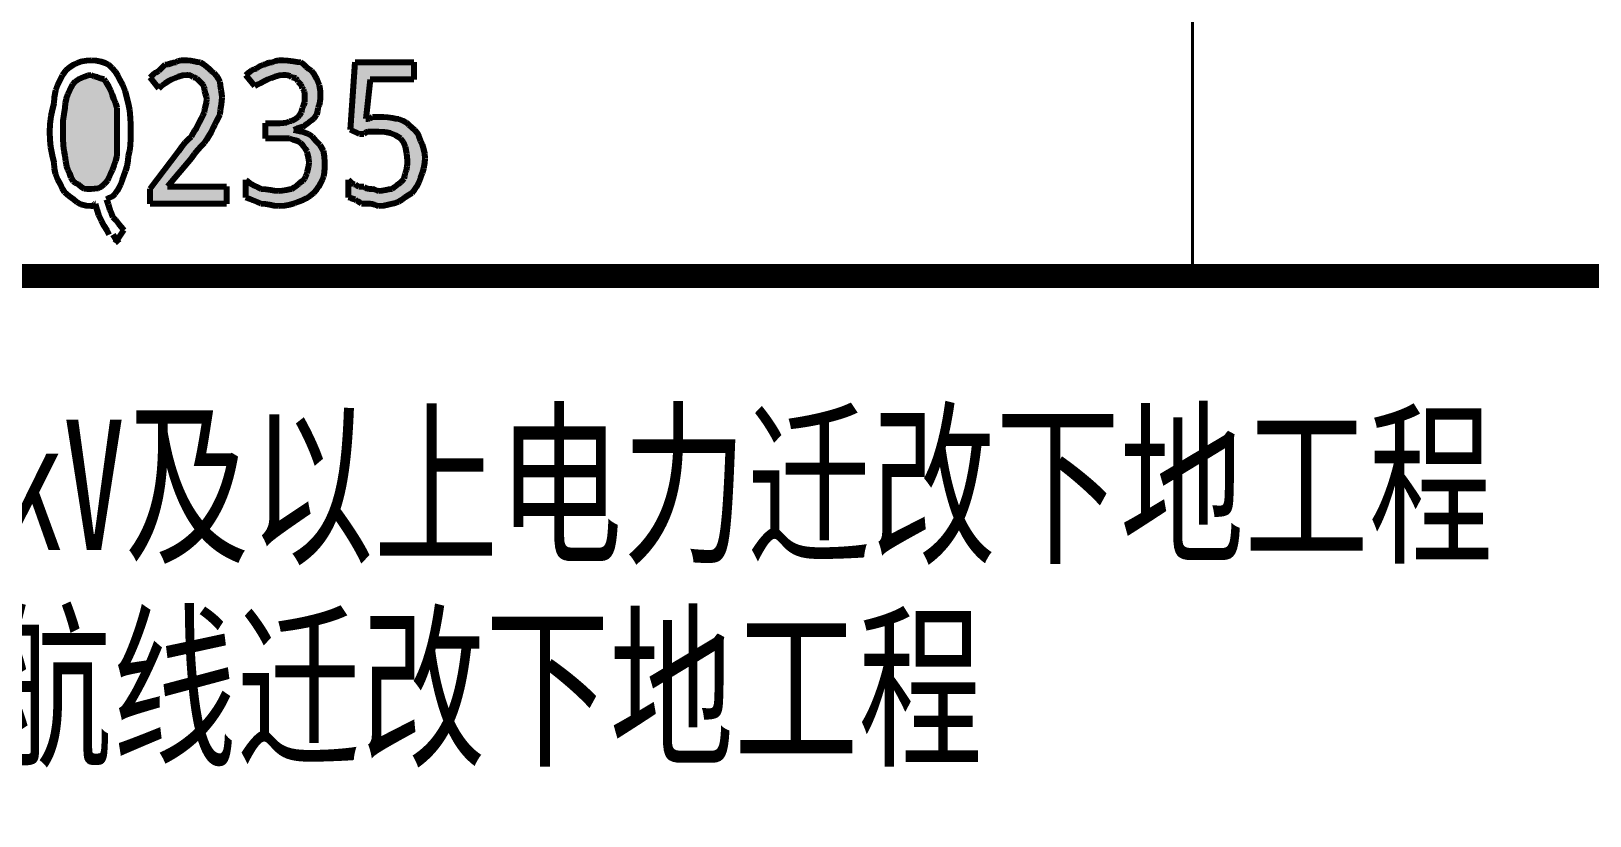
# Model space of a CAD drawing. Extents: x 457 to 4918, y -67 to 391.
# Drawn here: x 3588.83 to 3621.14, y -33.38 to -17.12 of the extents above; entities that cross this region are included whole.
import ezdxf

# ---------------------------------------------------------------- set-up
doc = ezdxf.new("R2010")
doc.units = 0
doc.header["$LTSCALE"] = 40
doc.header["$MEASUREMENT"] = 0
doc.layers.get('0').update_dxf_attribs({"linetype": 'CONTINUOUS'})
for name, color, linetype in [('at_Entity', 7, 'CONTINUOUS'), ('at_Solid', 7, 'CONTINUOUS'), ('图框', 7, 'CONTINUOUS')]:
    doc.layers.add(name, color=color, linetype=linetype)
doc.styles.add('宋体', font='', dxfattribs={"height": 3.75})
doc.styles.get('宋体').set_extended_font_data('宋体')

msp = doc.modelspace()

# ---------------------------------------------------------------- hatches: boundary and pattern name
at = {"layer": 'at_Solid'}
for points in [[(3592.875, -20.699), (3591.293, -20.699), (3591.293, -20.383), (3591.881, -19.614), (3591.948, -19.52), (3592.025, -19.427), (3592.086, -19.364), (3592.152, -19.298), (3592.186, -19.237), (3592.224, -19.177), (3592.255, -19.131), (3592.287, -19.072), (3592.321, -19.004), (3592.36, -18.928), (3592.39, -18.866), (3592.423, -18.801), (3592.43, -18.733), (3592.447, -18.657), (3592.462, -18.595), (3592.468, -18.53), (3592.461, -18.469), (3592.445, -18.409), (3592.43, -18.362), (3592.423, -18.304), (3592.415, -18.27), (3592.394, -18.231), (3592.365, -18.201), (3592.333, -18.168), (3592.299, -18.135), (3592.261, -18.102), (3592.23, -18.084), (3592.197, -18.078), (3592.163, -18.051), (3592.125, -18.035), (3592.094, -18.032), (3592.061, -18.032), (3591.968, -18.04), (3591.875, -18.062), (3591.811, -18.09), (3591.745, -18.123), (3591.677, -18.157), (3591.601, -18.201), (3591.539, -18.245), (3591.474, -18.304), (3591.293, -18.078), (3591.328, -18.044), (3591.371, -18.005), (3591.415, -17.975), (3591.474, -17.942), (3591.508, -17.908), (3591.546, -17.87), (3591.577, -17.839), (3591.609, -17.806), (3591.67, -17.799), (3591.73, -17.783), (3591.777, -17.768), (3591.835, -17.761), (3591.877, -17.735), (3591.937, -17.718), (3591.996, -17.716), (3592.061, -17.716), (3592.129, -17.723), (3592.206, -17.739), (3592.267, -17.754), (3592.333, -17.761), (3592.4, -17.802), (3592.471, -17.857), (3592.519, -17.902), (3592.559, -17.942), (3592.619, -17.984), (3592.674, -18.043), (3592.707, -18.102), (3592.74, -18.168), (3592.747, -18.243), (3592.763, -18.335), (3592.778, -18.412), (3592.785, -18.484), (3592.778, -18.579), (3592.761, -18.677), (3592.746, -18.754), (3592.74, -18.846), (3592.706, -18.914), (3592.667, -18.99), (3592.637, -19.052), (3592.604, -19.117), (3592.563, -19.211), (3592.508, -19.304), (3592.463, -19.368), (3592.423, -19.434), (3592.355, -19.502), (3592.279, -19.583), (3592.217, -19.658), (3592.152, -19.75), (3591.655, -20.338), (3592.875, -20.338)], [(3594.819, -18.439), (3594.818, -18.507), (3594.813, -18.583), (3594.8, -18.645), (3594.774, -18.71), (3594.766, -18.777), (3594.744, -18.849), (3594.716, -18.897), (3594.683, -18.936), (3594.642, -18.97), (3594.588, -19.008), (3594.542, -19.039), (3594.502, -19.072), (3594.461, -19.099), (3594.401, -19.121), (3594.342, -19.136), (3594.276, -19.162), (3594.43, -19.198), (3594.572, -19.246), (3594.656, -19.304), (3594.728, -19.388), (3594.814, -19.472), (3594.88, -19.591), (3594.902, -19.709), (3594.909, -19.84), (3594.908, -19.941), (3594.903, -20.051), (3594.89, -20.13), (3594.864, -20.202), (3594.829, -20.27), (3594.786, -20.346), (3594.742, -20.408), (3594.683, -20.473), (3594.615, -20.533), (3594.533, -20.588), (3594.458, -20.621), (3594.367, -20.654), (3594.29, -20.687), (3594.188, -20.72), (3594.084, -20.738), (3593.96, -20.744), (3593.865, -20.737), (3593.767, -20.721), (3593.69, -20.706), (3593.598, -20.699), (3593.523, -20.665), (3593.431, -20.627), (3593.354, -20.596), (3593.282, -20.564), (3593.282, -20.202), (3593.357, -20.262), (3593.449, -20.317), (3593.526, -20.35), (3593.598, -20.383), (3593.693, -20.39), (3593.791, -20.406), (3593.868, -20.421), (3593.96, -20.428), (3594.034, -20.421), (3594.122, -20.405), (3594.185, -20.39), (3594.231, -20.383), (3594.291, -20.349), (3594.346, -20.311), (3594.379, -20.28), (3594.412, -20.247), (3594.465, -20.213), (3594.503, -20.169), (3594.521, -20.125), (3594.548, -20.066), (3594.555, -20.025), (3594.571, -19.965), (3594.586, -19.906), (3594.593, -19.84), (3594.586, -19.773), (3594.569, -19.702), (3594.554, -19.654), (3594.548, -19.614), (3594.514, -19.554), (3594.476, -19.5), (3594.445, -19.466), (3594.412, -19.434), (3594.37, -19.407), (3594.311, -19.385), (3594.251, -19.369), (3594.186, -19.343), (3594.118, -19.343), (3594.042, -19.343), (3593.98, -19.343), (3593.915, -19.343), (3593.689, -19.343), (3593.689, -19.027), (3593.915, -19.027), (3593.983, -19.026), (3594.059, -19.021), (3594.12, -19.008), (3594.186, -18.982), (3594.227, -18.974), (3594.281, -18.952), (3594.327, -18.924), (3594.367, -18.891), (3594.4, -18.85), (3594.433, -18.796), (3594.45, -18.75), (3594.457, -18.71), (3594.483, -18.65), (3594.5, -18.59), (3594.502, -18.543), (3594.502, -18.484), (3594.502, -18.424), (3594.497, -18.369), (3594.483, -18.336), (3594.457, -18.304), (3594.449, -18.27), (3594.428, -18.231), (3594.4, -18.201), (3594.367, -18.168), (3594.352, -18.135), (3594.314, -18.102), (3594.271, -18.084), (3594.231, -18.078), (3594.197, -18.051), (3594.153, -18.035), (3594.109, -18.032), (3594.05, -18.032), (3593.975, -18.04), (3593.883, -18.062), (3593.806, -18.09), (3593.734, -18.123), (3593.666, -18.157), (3593.59, -18.195), (3593.528, -18.226), (3593.463, -18.258), (3593.282, -18.032), (3593.317, -17.998), (3593.36, -17.96), (3593.404, -17.929), (3593.463, -17.897), (3593.497, -17.889), (3593.541, -17.867), (3593.585, -17.839), (3593.644, -17.806), (3593.678, -17.799), (3593.721, -17.783), (3593.766, -17.768), (3593.824, -17.761), (3593.891, -17.735), (3593.963, -17.718), (3594.011, -17.716), (3594.05, -17.716), (3594.151, -17.723), (3594.261, -17.739), (3594.34, -17.754), (3594.412, -17.761), (3594.473, -17.802), (3594.533, -17.857), (3594.579, -17.902), (3594.638, -17.942), (3594.672, -17.984), (3594.71, -18.043), (3594.741, -18.102), (3594.774, -18.168), (3594.8, -18.236), (3594.816, -18.312), (3594.819, -18.374)], [(3596.13, -18.891), (3596.224, -18.898), (3596.317, -18.915), (3596.38, -18.93), (3596.446, -18.936), (3596.533, -18.971), (3596.609, -19.014), (3596.658, -19.058), (3596.717, -19.117), (3596.777, -19.16), (3596.832, -19.224), (3596.865, -19.297), (3596.898, -19.388), (3596.931, -19.464), (3596.964, -19.562), (3596.982, -19.652), (3596.988, -19.75), (3596.981, -19.852), (3596.959, -19.966), (3596.931, -20.058), (3596.898, -20.157), (3596.863, -20.251), (3596.82, -20.344), (3596.776, -20.408), (3596.717, -20.473), (3596.649, -20.514), (3596.573, -20.569), (3596.512, -20.615), (3596.446, -20.654), (3596.344, -20.687), (3596.23, -20.72), (3596.138, -20.738), (3596.039, -20.744), (3595.998, -20.737), (3595.944, -20.721), (3595.898, -20.706), (3595.858, -20.699), (3595.817, -20.699), (3595.763, -20.699), (3595.717, -20.699), (3595.678, -20.699), (3595.644, -20.672), (3595.606, -20.651), (3595.575, -20.635), (3595.542, -20.609), (3595.508, -20.602), (3595.47, -20.585), (3595.439, -20.57), (3595.406, -20.564), (3595.406, -20.202), (3595.44, -20.235), (3595.478, -20.268), (3595.509, -20.286), (3595.542, -20.292), (3595.577, -20.319), (3595.62, -20.335), (3595.664, -20.338), (3595.723, -20.338), (3595.757, -20.364), (3595.801, -20.38), (3595.845, -20.383), (3595.904, -20.383), (3595.938, -20.39), (3595.976, -20.406), (3596.006, -20.421), (3596.039, -20.428), (3596.107, -20.421), (3596.183, -20.405), (3596.245, -20.39), (3596.31, -20.383), (3596.351, -20.349), (3596.406, -20.311), (3596.452, -20.28), (3596.491, -20.247), (3596.524, -20.213), (3596.558, -20.169), (3596.575, -20.125), (3596.582, -20.066), (3596.608, -19.999), (3596.624, -19.922), (3596.627, -19.861), (3596.627, -19.795), (3596.618, -19.661), (3596.592, -19.519), (3596.55, -19.422), (3596.491, -19.343), (3596.389, -19.284), (3596.269, -19.234), (3596.164, -19.214), (3596.039, -19.208), (3596.006, -19.208), (3595.973, -19.208), (3595.956, -19.208), (3595.949, -19.208), (3595.915, -19.208), (3595.877, -19.208), (3595.846, -19.208), (3595.813, -19.208), (3595.78, -19.215), (3595.747, -19.231), (3595.73, -19.246), (3595.723, -19.253), (3595.69, -19.253), (3595.657, -19.253), (3595.639, -19.253), (3595.632, -19.253), (3595.452, -19.162), (3595.542, -17.761), (3596.762, -17.761), (3596.762, -18.123), (3595.858, -18.123), (3595.768, -18.936), (3595.802, -18.936), (3595.84, -18.931), (3595.871, -18.917), (3595.904, -18.891), (3595.964, -18.891), (3596.024, -18.891), (3596.071, -18.891)], [(3589.485, -19.208), (3589.486, -19.342), (3589.491, -19.49), (3589.504, -19.6), (3589.53, -19.705), (3589.538, -19.806), (3589.559, -19.915), (3589.588, -19.994), (3589.621, -20.066), (3589.655, -20.153), (3589.698, -20.224), (3589.743, -20.26), (3589.801, -20.292), (3589.863, -20.345), (3589.928, -20.378), (3589.988, -20.383), (3590.073, -20.383), (3590.14, -20.381), (3590.217, -20.371), (3590.278, -20.344), (3590.344, -20.292), (3590.378, -20.257), (3590.416, -20.209), (3590.447, -20.151), (3590.479, -20.066), (3590.513, -19.991), (3590.551, -19.893), (3590.582, -19.803), (3590.615, -19.705), (3590.615, -19.595), (3590.615, -19.459), (3590.615, -19.339), (3590.615, -19.208), (3590.615, -19.079), (3590.615, -18.943), (3590.615, -18.835), (3590.615, -18.71), (3590.581, -18.616), (3590.543, -18.518), (3590.512, -18.44), (3590.479, -18.349), (3590.446, -18.282), (3590.407, -18.21), (3590.377, -18.162), (3590.344, -18.123), (3590.276, -18.096), (3590.2, -18.074), (3590.138, -18.058), (3590.073, -18.032), (3590.005, -18.04), (3589.929, -18.062), (3589.867, -18.09), (3589.801, -18.123), (3589.741, -18.164), (3589.687, -18.224), (3589.653, -18.283), (3589.621, -18.349), (3589.587, -18.424), (3589.554, -18.522), (3589.537, -18.612), (3589.53, -18.71), (3589.504, -18.839), (3589.487, -18.975), (3589.485, -19.083)]]:
    msp.add_hatch(color=0, dxfattribs=at).paths.add_polyline_path(points)

# ---------------------------------------------------------------- linework, layer by layer
at = {"color": 0, "lineweight": 5}
msp.add_lwpolyline([(3655.027, -22.194), (3475.532, -22.194)], close=True, dxfattribs=at)
msp.add_lwpolyline([(3655.027, -22.194), (3475.532, -22.194)], close=True, dxfattribs=at)
msp.add_open_spline([(3475.532, -22.194), (3475.532, -22.194), (3655.027, -22.194), (3655.027, -22.194)], degree=3, dxfattribs=at)
at = {"layer": 'at_Entity', "color": 7, "lineweight": 40}
msp.add_line((3612.899, -22.191), (3612.899, 26.762), dxfattribs=at)
at = {"layer": 'at_Entity', "color": 0, "lineweight": 80}
for p, q in [((3589.787, -17.773), (3589.884, -17.74)), ((3589.884, -17.74), (3589.974, -17.723)), ((3589.974, -17.723), (3590.073, -17.716)), ((3590.073, -17.716), (3590.174, -17.724)), ((3590.174, -17.724), (3590.283, -17.745)), ((3590.283, -17.745), (3590.362, -17.774)), ((3591.73, -17.783), (3591.777, -17.768)), ((3591.777, -17.768), (3591.835, -17.761)), ((3591.835, -17.761), (3591.877, -17.735)), ((3591.877, -17.735), (3591.937, -17.718)), ((3591.937, -17.718), (3591.996, -17.716)), ((3591.996, -17.716), (3592.061, -17.716)), ((3592.061, -17.716), (3592.129, -17.723)), ((3592.129, -17.723), (3592.206, -17.739)), ((3592.206, -17.739), (3592.267, -17.754)), ((3592.267, -17.754), (3592.333, -17.761)), ((3592.333, -17.761), (3592.4, -17.802)), ((3593.721, -17.783), (3593.766, -17.768)), ((3593.766, -17.768), (3593.824, -17.761)), ((3593.824, -17.761), (3593.891, -17.735)), ((3593.891, -17.735), (3593.963, -17.718)), ((3593.963, -17.718), (3594.011, -17.716)), ((3594.011, -17.716), (3594.05, -17.716)), ((3594.05, -17.716), (3594.151, -17.723)), ((3594.151, -17.723), (3594.261, -17.739)), ((3594.261, -17.739), (3594.34, -17.754)), ((3594.34, -17.754), (3594.412, -17.761)), ((3594.412, -17.761), (3594.473, -17.802)), ((3595.452, -19.162), (3595.542, -17.761)), ((3595.542, -17.761), (3596.762, -17.761)), ((3596.762, -17.761), (3596.762, -18.123)), ((3589.44, -18.123), (3589.482, -18.029)), ((3589.482, -18.029), (3589.547, -17.936)), ((3589.547, -17.936), (3589.619, -17.872)), ((3589.619, -17.872), (3589.711, -17.806)), ((3589.711, -17.806), (3589.787, -17.773)), ((3589.867, -18.09), (3589.801, -18.123)), ((3589.929, -18.062), (3589.867, -18.09)), ((3590.005, -18.04), (3589.929, -18.062)), ((3590.073, -18.032), (3590.005, -18.04)), ((3590.138, -18.058), (3590.073, -18.032)), ((3590.2, -18.074), (3590.138, -18.058)), ((3590.276, -18.096), (3590.2, -18.074)), ((3590.362, -17.774), (3590.434, -17.806)), ((3590.434, -17.806), (3590.501, -17.875)), ((3590.501, -17.875), (3590.573, -17.956)), ((3590.573, -17.956), (3590.621, -18.031)), ((3590.621, -18.031), (3590.66, -18.123)), ((3591.293, -18.078), (3591.328, -18.044)), ((3591.474, -18.304), (3591.293, -18.078)), ((3591.328, -18.044), (3591.371, -18.005)), ((3591.371, -18.005), (3591.415, -17.975)), ((3591.415, -17.975), (3591.474, -17.942)), ((3591.474, -17.942), (3591.508, -17.908)), ((3591.508, -17.908), (3591.546, -17.87)), ((3591.546, -17.87), (3591.577, -17.839)), ((3591.577, -17.839), (3591.609, -17.806)), ((3591.609, -17.806), (3591.67, -17.799)), ((3591.67, -17.799), (3591.73, -17.783)), ((3591.811, -18.09), (3591.745, -18.123)), ((3591.875, -18.062), (3591.811, -18.09)), ((3591.968, -18.04), (3591.875, -18.062)), ((3592.061, -18.032), (3591.968, -18.04)), ((3592.094, -18.032), (3592.061, -18.032)), ((3592.125, -18.035), (3592.094, -18.032)), ((3592.163, -18.051), (3592.125, -18.035)), ((3592.197, -18.078), (3592.163, -18.051)), ((3592.23, -18.084), (3592.197, -18.078)), ((3592.261, -18.102), (3592.23, -18.084)), ((3592.4, -17.802), (3592.471, -17.857)), ((3592.471, -17.857), (3592.519, -17.902)), ((3592.519, -17.902), (3592.559, -17.942)), ((3592.559, -17.942), (3592.619, -17.984)), ((3592.619, -17.984), (3592.674, -18.043)), ((3592.674, -18.043), (3592.707, -18.102)), ((3593.282, -18.032), (3593.317, -17.998)), ((3593.463, -18.258), (3593.282, -18.032)), ((3593.317, -17.998), (3593.36, -17.96)), ((3593.36, -17.96), (3593.404, -17.929)), ((3593.404, -17.929), (3593.463, -17.897)), ((3593.463, -17.897), (3593.497, -17.889)), ((3593.497, -17.889), (3593.541, -17.867)), ((3593.541, -17.867), (3593.585, -17.839)), ((3593.585, -17.839), (3593.644, -17.806)), ((3593.644, -17.806), (3593.678, -17.799)), ((3593.678, -17.799), (3593.721, -17.783)), ((3593.806, -18.09), (3593.734, -18.123)), ((3593.883, -18.062), (3593.806, -18.09)), ((3593.975, -18.04), (3593.883, -18.062)), ((3594.05, -18.032), (3593.975, -18.04)), ((3594.109, -18.032), (3594.05, -18.032)), ((3594.153, -18.035), (3594.109, -18.032)), ((3594.197, -18.051), (3594.153, -18.035)), ((3594.231, -18.078), (3594.197, -18.051)), ((3594.271, -18.084), (3594.231, -18.078)), ((3594.314, -18.102), (3594.271, -18.084)), ((3594.473, -17.802), (3594.533, -17.857)), ((3594.533, -17.857), (3594.579, -17.902)), ((3594.579, -17.902), (3594.638, -17.942)), ((3594.638, -17.942), (3594.672, -17.984)), ((3594.672, -17.984), (3594.71, -18.043)), ((3594.71, -18.043), (3594.741, -18.102)), ((3589.313, -18.485), (3589.339, -18.338)), ((3589.339, -18.338), (3589.381, -18.228)), ((3589.381, -18.228), (3589.44, -18.123)), ((3589.621, -18.349), (3589.587, -18.424)), ((3589.653, -18.283), (3589.621, -18.349)), ((3589.687, -18.224), (3589.653, -18.283)), ((3589.741, -18.164), (3589.687, -18.224)), ((3589.801, -18.123), (3589.741, -18.164)), ((3590.344, -18.123), (3590.276, -18.096)), ((3590.377, -18.162), (3590.344, -18.123)), ((3590.407, -18.21), (3590.377, -18.162)), ((3590.446, -18.282), (3590.407, -18.21)), ((3590.479, -18.349), (3590.446, -18.282)), ((3590.512, -18.44), (3590.479, -18.349)), ((3590.66, -18.123), (3590.72, -18.232)), ((3590.72, -18.232), (3590.775, -18.368)), ((3590.775, -18.368), (3590.808, -18.489)), ((3591.539, -18.245), (3591.474, -18.304)), ((3591.601, -18.201), (3591.539, -18.245)), ((3591.677, -18.157), (3591.601, -18.201)), ((3591.745, -18.123), (3591.677, -18.157)), ((3592.299, -18.135), (3592.261, -18.102)), ((3592.333, -18.168), (3592.299, -18.135)), ((3592.365, -18.201), (3592.333, -18.168)), ((3592.394, -18.231), (3592.365, -18.201)), ((3592.415, -18.27), (3592.394, -18.231)), ((3592.423, -18.304), (3592.415, -18.27)), ((3592.43, -18.362), (3592.423, -18.304)), ((3592.445, -18.409), (3592.43, -18.362)), ((3592.461, -18.469), (3592.445, -18.409)), ((3592.707, -18.102), (3592.74, -18.168)), ((3592.74, -18.168), (3592.747, -18.243)), ((3592.747, -18.243), (3592.763, -18.335)), ((3592.763, -18.335), (3592.778, -18.412)), ((3592.778, -18.412), (3592.785, -18.484)), ((3593.528, -18.226), (3593.463, -18.258)), ((3593.59, -18.195), (3593.528, -18.226)), ((3593.666, -18.157), (3593.59, -18.195)), ((3593.734, -18.123), (3593.666, -18.157)), ((3594.352, -18.135), (3594.314, -18.102)), ((3594.367, -18.168), (3594.352, -18.135)), ((3594.4, -18.201), (3594.367, -18.168)), ((3594.428, -18.231), (3594.4, -18.201)), ((3594.449, -18.27), (3594.428, -18.231)), ((3594.457, -18.304), (3594.449, -18.27)), ((3594.483, -18.336), (3594.457, -18.304)), ((3594.497, -18.369), (3594.483, -18.336)), ((3594.502, -18.424), (3594.497, -18.369)), ((3594.741, -18.102), (3594.774, -18.168)), ((3594.774, -18.168), (3594.8, -18.236)), ((3594.8, -18.236), (3594.816, -18.312)), ((3594.816, -18.312), (3594.819, -18.374)), ((3594.819, -18.374), (3594.819, -18.439)), ((3595.858, -18.123), (3595.768, -18.936)), ((3596.762, -18.123), (3595.858, -18.123)), ((3589.271, -18.751), (3589.304, -18.62)), ((3589.304, -18.62), (3589.313, -18.485)), ((3589.53, -18.71), (3589.504, -18.839)), ((3589.537, -18.612), (3589.53, -18.71)), ((3589.554, -18.522), (3589.537, -18.612)), ((3589.587, -18.424), (3589.554, -18.522)), ((3590.543, -18.518), (3590.512, -18.44)), ((3590.581, -18.616), (3590.543, -18.518)), ((3590.615, -18.71), (3590.581, -18.616)), ((3590.615, -18.835), (3590.615, -18.71)), ((3590.808, -18.489), (3590.841, -18.62)), ((3590.841, -18.62), (3590.867, -18.756)), ((3592.423, -18.801), (3592.43, -18.733)), ((3592.43, -18.733), (3592.447, -18.657)), ((3592.447, -18.657), (3592.462, -18.595)), ((3592.468, -18.53), (3592.461, -18.469)), ((3592.462, -18.595), (3592.468, -18.53)), ((3592.761, -18.677), (3592.746, -18.754)), ((3592.778, -18.579), (3592.761, -18.677)), ((3592.785, -18.484), (3592.778, -18.579)), ((3594.45, -18.75), (3594.457, -18.71)), ((3594.457, -18.71), (3594.483, -18.65)), ((3594.483, -18.65), (3594.5, -18.59)), ((3594.5, -18.59), (3594.502, -18.543)), ((3594.502, -18.484), (3594.502, -18.424)), ((3594.502, -18.543), (3594.502, -18.484)), ((3594.774, -18.71), (3594.766, -18.777)), ((3594.8, -18.645), (3594.774, -18.71)), ((3594.813, -18.583), (3594.8, -18.645)), ((3594.818, -18.507), (3594.813, -18.583)), ((3594.819, -18.439), (3594.818, -18.507)), ((3589.214, -19.208), (3589.222, -19.046)), ((3589.222, -19.046), (3589.243, -18.877)), ((3589.243, -18.877), (3589.271, -18.751)), ((3589.487, -18.975), (3589.485, -19.083)), ((3589.504, -18.839), (3589.487, -18.975)), ((3590.615, -18.943), (3590.615, -18.835)), ((3590.615, -19.079), (3590.615, -18.943)), ((3590.867, -18.756), (3590.884, -18.914)), ((3590.884, -18.914), (3590.886, -19.05)), ((3590.886, -19.05), (3590.886, -19.208)), ((3592.287, -19.072), (3592.321, -19.004)), ((3592.321, -19.004), (3592.36, -18.928)), ((3592.36, -18.928), (3592.39, -18.866)), ((3592.39, -18.866), (3592.423, -18.801)), ((3592.637, -19.052), (3592.604, -19.117)), ((3592.667, -18.99), (3592.637, -19.052)), ((3592.706, -18.914), (3592.667, -18.99)), ((3592.74, -18.846), (3592.706, -18.914)), ((3592.746, -18.754), (3592.74, -18.846)), ((3593.689, -19.343), (3593.689, -19.027)), ((3593.689, -19.027), (3593.915, -19.027)), ((3593.915, -19.027), (3593.983, -19.026)), ((3593.983, -19.026), (3594.059, -19.021)), ((3594.059, -19.021), (3594.12, -19.008)), ((3594.12, -19.008), (3594.186, -18.982)), ((3594.186, -18.982), (3594.227, -18.974)), ((3594.227, -18.974), (3594.281, -18.952)), ((3594.281, -18.952), (3594.327, -18.924)), ((3594.327, -18.924), (3594.367, -18.891)), ((3594.367, -18.891), (3594.4, -18.85)), ((3594.4, -18.85), (3594.433, -18.796)), ((3594.433, -18.796), (3594.45, -18.75)), ((3594.542, -19.039), (3594.502, -19.072)), ((3594.588, -19.008), (3594.542, -19.039)), ((3594.642, -18.97), (3594.588, -19.008)), ((3594.683, -18.936), (3594.642, -18.97)), ((3594.716, -18.897), (3594.683, -18.936)), ((3594.744, -18.849), (3594.716, -18.897)), ((3594.766, -18.777), (3594.744, -18.849)), ((3595.768, -18.936), (3595.802, -18.936)), ((3595.802, -18.936), (3595.84, -18.931)), ((3595.84, -18.931), (3595.871, -18.917)), ((3595.871, -18.917), (3595.904, -18.891)), ((3595.904, -18.891), (3595.964, -18.891)), ((3595.964, -18.891), (3596.024, -18.891)), ((3596.024, -18.891), (3596.071, -18.891)), ((3596.071, -18.891), (3596.13, -18.891)), ((3596.13, -18.891), (3596.224, -18.898)), ((3596.224, -18.898), (3596.317, -18.915)), ((3596.317, -18.915), (3596.38, -18.93)), ((3596.38, -18.93), (3596.446, -18.936)), ((3596.446, -18.936), (3596.533, -18.971)), ((3596.533, -18.971), (3596.609, -19.014)), ((3596.609, -19.014), (3596.658, -19.058)), ((3596.658, -19.058), (3596.717, -19.117)), ((3589.221, -19.371), (3589.214, -19.208)), ((3589.238, -19.523), (3589.221, -19.371)), ((3589.485, -19.083), (3589.485, -19.208)), ((3589.485, -19.208), (3589.486, -19.342)), ((3589.486, -19.342), (3589.491, -19.49)), ((3590.615, -19.208), (3590.615, -19.079)), ((3590.615, -19.339), (3590.615, -19.208)), ((3590.615, -19.459), (3590.615, -19.339)), ((3590.886, -19.342), (3590.881, -19.49)), ((3590.886, -19.208), (3590.886, -19.342)), ((3592.025, -19.427), (3592.086, -19.364)), ((3592.086, -19.364), (3592.152, -19.298)), ((3592.152, -19.298), (3592.186, -19.237)), ((3592.186, -19.237), (3592.224, -19.177)), ((3592.224, -19.177), (3592.255, -19.131)), ((3592.255, -19.131), (3592.287, -19.072)), ((3592.463, -19.368), (3592.423, -19.434)), ((3592.508, -19.304), (3592.463, -19.368)), ((3592.563, -19.211), (3592.508, -19.304)), ((3592.604, -19.117), (3592.563, -19.211)), ((3593.915, -19.343), (3593.689, -19.343)), ((3593.98, -19.343), (3593.915, -19.343)), ((3594.042, -19.343), (3593.98, -19.343)), ((3594.118, -19.343), (3594.042, -19.343)), ((3594.186, -19.343), (3594.118, -19.343)), ((3594.251, -19.369), (3594.186, -19.343)), ((3594.311, -19.385), (3594.251, -19.369)), ((3594.342, -19.136), (3594.276, -19.162)), ((3594.276, -19.162), (3594.43, -19.198)), ((3594.401, -19.121), (3594.342, -19.136)), ((3594.461, -19.099), (3594.401, -19.121)), ((3594.43, -19.198), (3594.572, -19.246)), ((3594.502, -19.072), (3594.461, -19.099)), ((3594.572, -19.246), (3594.656, -19.304)), ((3594.656, -19.304), (3594.728, -19.388)), ((3595.632, -19.253), (3595.452, -19.162)), ((3595.639, -19.253), (3595.632, -19.253)), ((3595.657, -19.253), (3595.639, -19.253)), ((3595.69, -19.253), (3595.657, -19.253)), ((3595.723, -19.253), (3595.69, -19.253)), ((3595.73, -19.246), (3595.723, -19.253)), ((3595.747, -19.231), (3595.73, -19.246)), ((3595.78, -19.215), (3595.747, -19.231)), ((3595.813, -19.208), (3595.78, -19.215)), ((3595.846, -19.208), (3595.813, -19.208)), ((3595.877, -19.208), (3595.846, -19.208)), ((3595.915, -19.208), (3595.877, -19.208)), ((3595.949, -19.208), (3595.915, -19.208)), ((3595.956, -19.208), (3595.949, -19.208)), ((3595.973, -19.208), (3595.956, -19.208)), ((3596.006, -19.208), (3595.973, -19.208)), ((3596.039, -19.208), (3596.006, -19.208)), ((3596.164, -19.214), (3596.039, -19.208)), ((3596.269, -19.234), (3596.164, -19.214)), ((3596.389, -19.284), (3596.269, -19.234)), ((3596.491, -19.343), (3596.389, -19.284)), ((3596.55, -19.422), (3596.491, -19.343)), ((3596.717, -19.117), (3596.777, -19.16)), ((3596.777, -19.16), (3596.832, -19.224)), ((3596.832, -19.224), (3596.865, -19.297)), ((3596.865, -19.297), (3596.898, -19.388)), ((3589.271, -19.697), (3589.238, -19.523)), ((3589.304, -19.84), (3589.271, -19.697)), ((3589.491, -19.49), (3589.504, -19.6)), ((3589.504, -19.6), (3589.53, -19.705)), ((3589.53, -19.705), (3589.538, -19.806)), ((3590.582, -19.803), (3590.615, -19.705)), ((3590.615, -19.595), (3590.615, -19.459)), ((3590.615, -19.705), (3590.615, -19.595)), ((3590.841, -19.705), (3590.833, -19.806)), ((3590.867, -19.6), (3590.841, -19.705)), ((3590.881, -19.49), (3590.867, -19.6)), ((3591.293, -20.383), (3591.881, -19.614)), ((3591.881, -19.614), (3591.948, -19.52)), ((3591.948, -19.52), (3592.025, -19.427)), ((3592.217, -19.658), (3592.152, -19.75)), ((3592.279, -19.583), (3592.217, -19.658)), ((3592.355, -19.502), (3592.279, -19.583)), ((3592.423, -19.434), (3592.355, -19.502)), ((3594.37, -19.407), (3594.311, -19.385)), ((3594.412, -19.434), (3594.37, -19.407)), ((3594.445, -19.466), (3594.412, -19.434)), ((3594.476, -19.5), (3594.445, -19.466)), ((3594.514, -19.554), (3594.476, -19.5)), ((3594.548, -19.614), (3594.514, -19.554)), ((3594.554, -19.654), (3594.548, -19.614)), ((3594.569, -19.702), (3594.554, -19.654)), ((3594.586, -19.773), (3594.569, -19.702)), ((3594.728, -19.388), (3594.814, -19.472)), ((3594.814, -19.472), (3594.88, -19.591)), ((3594.88, -19.591), (3594.902, -19.709)), ((3596.592, -19.519), (3596.55, -19.422)), ((3596.618, -19.661), (3596.592, -19.519)), ((3596.627, -19.795), (3596.618, -19.661)), ((3596.898, -19.388), (3596.931, -19.464)), ((3596.931, -19.464), (3596.964, -19.562)), ((3596.964, -19.562), (3596.982, -19.652)), ((3596.982, -19.652), (3596.988, -19.75)), ((3589.311, -19.965), (3589.304, -19.84)), ((3589.331, -20.071), (3589.311, -19.965)), ((3589.538, -19.806), (3589.559, -19.915)), ((3589.559, -19.915), (3589.588, -19.994)), ((3589.588, -19.994), (3589.621, -20.066)), ((3590.479, -20.066), (3590.513, -19.991)), ((3590.513, -19.991), (3590.551, -19.893)), ((3590.551, -19.893), (3590.582, -19.803)), ((3590.783, -20.013), (3590.751, -20.112)), ((3590.812, -19.921), (3590.783, -20.013)), ((3590.833, -19.806), (3590.812, -19.921)), ((3592.152, -19.75), (3591.655, -20.338)), ((3594.548, -20.066), (3594.555, -20.025)), ((3594.555, -20.025), (3594.571, -19.965)), ((3594.571, -19.965), (3594.586, -19.906)), ((3594.593, -19.84), (3594.586, -19.773)), ((3594.586, -19.906), (3594.593, -19.84)), ((3594.902, -19.709), (3594.909, -19.84)), ((3594.908, -19.941), (3594.903, -20.051)), ((3594.909, -19.84), (3594.908, -19.941)), ((3596.582, -20.066), (3596.608, -19.999)), ((3596.608, -19.999), (3596.624, -19.922)), ((3596.624, -19.922), (3596.627, -19.861)), ((3596.627, -19.861), (3596.627, -19.795)), ((3596.959, -19.966), (3596.931, -20.058)), ((3596.981, -19.852), (3596.959, -19.966)), ((3596.988, -19.75), (3596.981, -19.852)), ((3589.38, -20.19), (3589.331, -20.071)), ((3589.44, -20.292), (3589.38, -20.19)), ((3589.479, -20.384), (3589.44, -20.292)), ((3589.621, -20.066), (3589.655, -20.153)), ((3589.655, -20.153), (3589.698, -20.224)), ((3589.698, -20.224), (3589.743, -20.26)), ((3589.743, -20.26), (3589.801, -20.292)), ((3589.801, -20.292), (3589.863, -20.345)), ((3589.863, -20.345), (3589.928, -20.378)), ((3590.217, -20.371), (3590.278, -20.344)), ((3590.278, -20.344), (3590.344, -20.292)), ((3590.344, -20.292), (3590.378, -20.257)), ((3590.378, -20.257), (3590.416, -20.209)), ((3590.416, -20.209), (3590.447, -20.151)), ((3590.447, -20.151), (3590.479, -20.066)), ((3590.679, -20.298), (3590.648, -20.362)), ((3590.717, -20.206), (3590.679, -20.298)), ((3590.751, -20.112), (3590.717, -20.206)), ((3591.655, -20.338), (3592.875, -20.338)), ((3592.875, -20.338), (3592.875, -20.699)), ((3593.282, -20.564), (3593.282, -20.202)), ((3593.282, -20.202), (3593.357, -20.262)), ((3593.357, -20.262), (3593.449, -20.317)), ((3593.449, -20.317), (3593.526, -20.35)), ((3593.526, -20.35), (3593.598, -20.383)), ((3594.231, -20.383), (3594.291, -20.349)), ((3594.291, -20.349), (3594.346, -20.311)), ((3594.346, -20.311), (3594.379, -20.28)), ((3594.379, -20.28), (3594.412, -20.247)), ((3594.412, -20.247), (3594.465, -20.213)), ((3594.465, -20.213), (3594.503, -20.169)), ((3594.503, -20.169), (3594.521, -20.125)), ((3594.521, -20.125), (3594.548, -20.066)), ((3594.786, -20.346), (3594.742, -20.408)), ((3594.829, -20.27), (3594.786, -20.346)), ((3594.864, -20.202), (3594.829, -20.27)), ((3594.89, -20.13), (3594.864, -20.202)), ((3594.903, -20.051), (3594.89, -20.13)), ((3595.406, -20.564), (3595.406, -20.202)), ((3595.406, -20.202), (3595.44, -20.235)), ((3595.44, -20.235), (3595.478, -20.268)), ((3595.478, -20.268), (3595.509, -20.286)), ((3595.509, -20.286), (3595.542, -20.292)), ((3595.542, -20.292), (3595.577, -20.319)), ((3595.577, -20.319), (3595.62, -20.335)), ((3595.62, -20.335), (3595.664, -20.338)), ((3595.664, -20.338), (3595.723, -20.338)), ((3595.723, -20.338), (3595.757, -20.364)), ((3596.31, -20.383), (3596.351, -20.349)), ((3596.351, -20.349), (3596.406, -20.311)), ((3596.406, -20.311), (3596.452, -20.28)), ((3596.452, -20.28), (3596.491, -20.247)), ((3596.491, -20.247), (3596.524, -20.213)), ((3596.524, -20.213), (3596.558, -20.169)), ((3596.558, -20.169), (3596.575, -20.125)), ((3596.575, -20.125), (3596.582, -20.066)), ((3596.82, -20.344), (3596.776, -20.408)), ((3596.863, -20.251), (3596.82, -20.344)), ((3596.898, -20.157), (3596.863, -20.251)), ((3596.931, -20.058), (3596.898, -20.157)), ((3589.53, -20.459), (3589.479, -20.384)), ((3589.618, -20.54), (3589.53, -20.459)), ((3589.711, -20.609), (3589.618, -20.54)), ((3589.783, -20.668), (3589.711, -20.609)), ((3589.862, -20.709), (3589.783, -20.668)), ((3589.928, -20.378), (3589.988, -20.383)), ((3589.988, -20.383), (3590.073, -20.383)), ((3590.073, -20.383), (3590.14, -20.381)), ((3590.14, -20.381), (3590.217, -20.371)), ((3590.455, -20.576), (3590.389, -20.609)), ((3590.389, -20.609), (3590.423, -20.71)), ((3590.514, -20.543), (3590.455, -20.576)), ((3590.573, -20.488), (3590.514, -20.543)), ((3590.615, -20.428), (3590.573, -20.488)), ((3590.648, -20.362), (3590.615, -20.428)), ((3591.293, -20.699), (3591.293, -20.383)), ((3593.354, -20.596), (3593.282, -20.564)), ((3593.431, -20.627), (3593.354, -20.596)), ((3593.523, -20.665), (3593.431, -20.627)), ((3593.598, -20.699), (3593.523, -20.665)), ((3593.598, -20.383), (3593.693, -20.39)), ((3593.693, -20.39), (3593.791, -20.406)), ((3593.791, -20.406), (3593.868, -20.421)), ((3593.868, -20.421), (3593.96, -20.428)), ((3593.96, -20.428), (3594.034, -20.421)), ((3594.034, -20.421), (3594.122, -20.405)), ((3594.122, -20.405), (3594.185, -20.39)), ((3594.185, -20.39), (3594.231, -20.383)), ((3594.367, -20.654), (3594.29, -20.687)), ((3594.458, -20.621), (3594.367, -20.654)), ((3594.533, -20.588), (3594.458, -20.621)), ((3594.615, -20.533), (3594.533, -20.588)), ((3594.683, -20.473), (3594.615, -20.533)), ((3594.742, -20.408), (3594.683, -20.473)), ((3595.439, -20.57), (3595.406, -20.564)), ((3595.47, -20.585), (3595.439, -20.57)), ((3595.508, -20.602), (3595.47, -20.585)), ((3595.542, -20.609), (3595.508, -20.602)), ((3595.575, -20.635), (3595.542, -20.609)), ((3595.606, -20.651), (3595.575, -20.635)), ((3595.644, -20.672), (3595.606, -20.651)), ((3595.678, -20.699), (3595.644, -20.672)), ((3595.757, -20.364), (3595.801, -20.38)), ((3595.801, -20.38), (3595.845, -20.383)), ((3595.845, -20.383), (3595.904, -20.383)), ((3595.904, -20.383), (3595.938, -20.39)), ((3595.938, -20.39), (3595.976, -20.406)), ((3595.976, -20.406), (3596.006, -20.421)), ((3596.006, -20.421), (3596.039, -20.428)), ((3596.039, -20.428), (3596.107, -20.421)), ((3596.107, -20.421), (3596.183, -20.405)), ((3596.183, -20.405), (3596.245, -20.39)), ((3596.245, -20.39), (3596.31, -20.383)), ((3596.446, -20.654), (3596.344, -20.687)), ((3596.512, -20.615), (3596.446, -20.654)), ((3596.573, -20.569), (3596.512, -20.615)), ((3596.649, -20.514), (3596.573, -20.569)), ((3596.717, -20.473), (3596.649, -20.514)), ((3596.776, -20.408), (3596.717, -20.473)), ((3589.972, -20.736), (3589.862, -20.709)), ((3590.073, -20.744), (3589.972, -20.736)), ((3590.075, -20.744), (3590.073, -20.744)), ((3590.092, -20.744), (3590.075, -20.744)), ((3590.118, -20.744), (3590.092, -20.744)), ((3590.125, -20.718), (3590.118, -20.744)), ((3590.14, -20.705), (3590.125, -20.718)), ((3590.156, -20.7), (3590.14, -20.705)), ((3590.163, -20.699), (3590.156, -20.7)), ((3590.196, -20.824), (3590.163, -20.699)), ((3590.229, -20.929), (3590.196, -20.824)), ((3590.284, -21.049), (3590.229, -20.929)), ((3590.423, -20.71), (3590.461, -20.819)), ((3590.461, -20.819), (3590.492, -20.898)), ((3590.492, -20.898), (3590.525, -20.97)), ((3590.525, -20.97), (3590.585, -21.038)), ((3592.875, -20.699), (3591.293, -20.699)), ((3593.69, -20.706), (3593.598, -20.699)), ((3593.767, -20.721), (3593.69, -20.706)), ((3593.865, -20.737), (3593.767, -20.721)), ((3593.96, -20.744), (3593.865, -20.737)), ((3594.084, -20.738), (3593.96, -20.744)), ((3594.188, -20.72), (3594.084, -20.738)), ((3594.29, -20.687), (3594.188, -20.72)), ((3595.717, -20.699), (3595.678, -20.699)), ((3595.763, -20.699), (3595.717, -20.699)), ((3595.817, -20.699), (3595.763, -20.699)), ((3595.858, -20.699), (3595.817, -20.699)), ((3595.898, -20.706), (3595.858, -20.699)), ((3595.944, -20.721), (3595.898, -20.706)), ((3595.998, -20.737), (3595.944, -20.721)), ((3596.039, -20.744), (3595.998, -20.737)), ((3596.138, -20.738), (3596.039, -20.744)), ((3596.23, -20.72), (3596.138, -20.738)), ((3596.344, -20.687), (3596.23, -20.72)), ((3590.344, -21.151), (3590.284, -21.049)), ((3590.403, -21.25), (3590.344, -21.151)), ((3590.449, -21.34), (3590.403, -21.25)), ((3590.751, -21.242), (3590.57, -21.513)), ((3590.585, -21.038), (3590.645, -21.115)), ((3590.645, -21.115), (3590.692, -21.176)), ((3590.692, -21.176), (3590.751, -21.242)), ((3590.592, -21.437), (3590.532, -21.34)), ((3590.653, -21.513), (3590.592, -21.437))]:
    msp.add_line(p, q, dxfattribs=at)
at = {"layer": 'at_Entity', "color": 7}
msp.add_lwpolyline([(3655.02, -22.191), (3474.982, -22.191)], dxfattribs=at)
at = {"layer": '图框', "color": 0, "lineweight": 60, "const_width": 0.5}
msp.add_lwpolyline([(3475.11, -62.194), (3475.11, -22.194), (3655.027, -22.194)], dxfattribs=at)

# ---------------------------------------------------------------- texts
at = {"color": 3, "style": '宋体', "width": 0.7}
for s, p in [('大源5平方公里110kV及以上电力迁改下地工程', (3567.592, -27.871)), ('110kV羊航线迁改下地工程 ', (3578.923, -32.072))]:
    msp.add_text(s, height=2.7, dxfattribs=at).set_placement(p)

doc.saveas('drawing.dxf')
